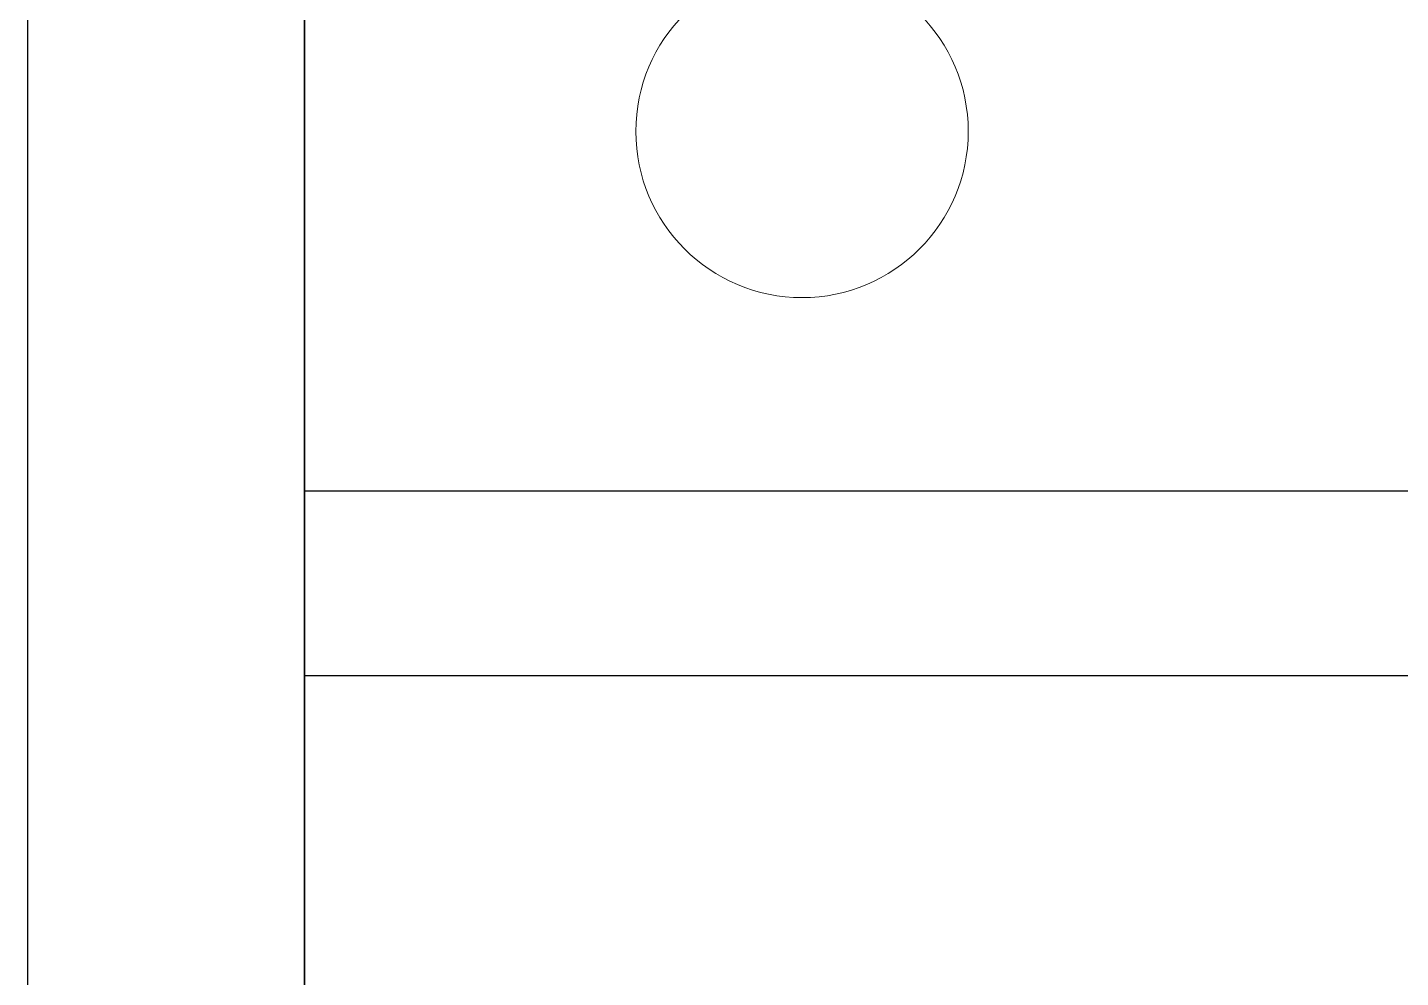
# Model space of a CAD drawing. Header units: millimetres. Extents: x -10496 to -5455, y -188 to 7293.
# Drawn here: x -7499.9 to -7425.5, y 3171.8 to 3223.3 of the extents above; entities that cross this region are included whole.
import ezdxf

# ---------------------------------------------------------------- set-up
doc = ezdxf.new("R2010")
doc.units = ezdxf.units.MM
for name, color, linetype, lineweight in [('00 TEFRİŞ', 252, 'Continuous', 13), ('GJC_duvar', 10, 'Continuous', 30), ('GJC_tefris', 30, 'Continuous', 0), ('GJC_ölçüler', 253, 'Continuous', 5)]:
    doc.layers.add(name, color=color, linetype=linetype, lineweight=lineweight)

# ---------------------------------------------------------------- blocks, each defined once
blk = doc.blocks.new('rölöveteyit')
at = {"layer": 'GJC_duvar'}
blk.add_lwpolyline([(31617.041, -28365.676), (31617.041, -28995.676)], dxfattribs=at)
blk = doc.blocks.new('new ytong')
at = {"layer": '00 TEFRİŞ', "color": 8}
blk.add_line((-19093.338, 3825.562), (-19093.338, 2635.562), dxfattribs=at)
at = {"layer": 'GJC_duvar'}
for points in [[(-19108.338, 3825.562), (-19108.338, 2635.562)], [(-19093.338, 3825.562), (-19093.338, 2635.562)]]:
    blk.add_lwpolyline(points, dxfattribs=at)
at = {"layer": 'GJC_duvar', "color": 3}
for points in [[(-19093.338, 3459.465), (-18813.338, 3459.465)], [(-19093.338, 3449.465), (-18813.338, 3449.465)]]:
    blk.add_lwpolyline(points, dxfattribs=at)
at = {"layer": 'GJC_ölçüler', "color": 51, "lineweight": 30, "true_color": 0xf8f6b0}
blk.add_lwpolyline([(-19093.338, 3815.562), (-18813.338, 3815.562), (-18813.338, 3339.395), (-19093.338, 3339.395)], close=True, dxfattribs=at)
blk = doc.blocks.new('fgjh')
at = {"layer": 'GJC_tefris', "color": 151}
blk.add_circle((5037959.115, 2445185.796, 1907.46), 9, dxfattribs=at)

msp = doc.modelspace()

# ---------------------------------------------------------------- linework, layer by layer
at = {"layer": 'GJC_duvar'}
msp.add_line((-7484.882, 3564.298), (-7484.882, 2374.298), dxfattribs=at)

# ---------------------------------------------------------------- next in the draw order: block references
at = {"layer": 'GJC_ölçüler'}
msp.add_blockref('rölöveteyit', (-39101.923, 31729.974), dxfattribs=at)

# ---------------------------------------------------------------- next in the draw order: block references
at = {"layer": 'GJC_duvar', "color": 41, "true_color": 0xf4ee51}
msp.add_blockref('new ytong', (11608.455, -261.264), dxfattribs=at)

# ---------------------------------------------------------------- next in the draw order: block references
at = {"rotation": 90}
msp.add_blockref('fgjh', (2437727.858, -5034741.44, -2049.551), dxfattribs=at)

doc.saveas('drawing.dxf')
